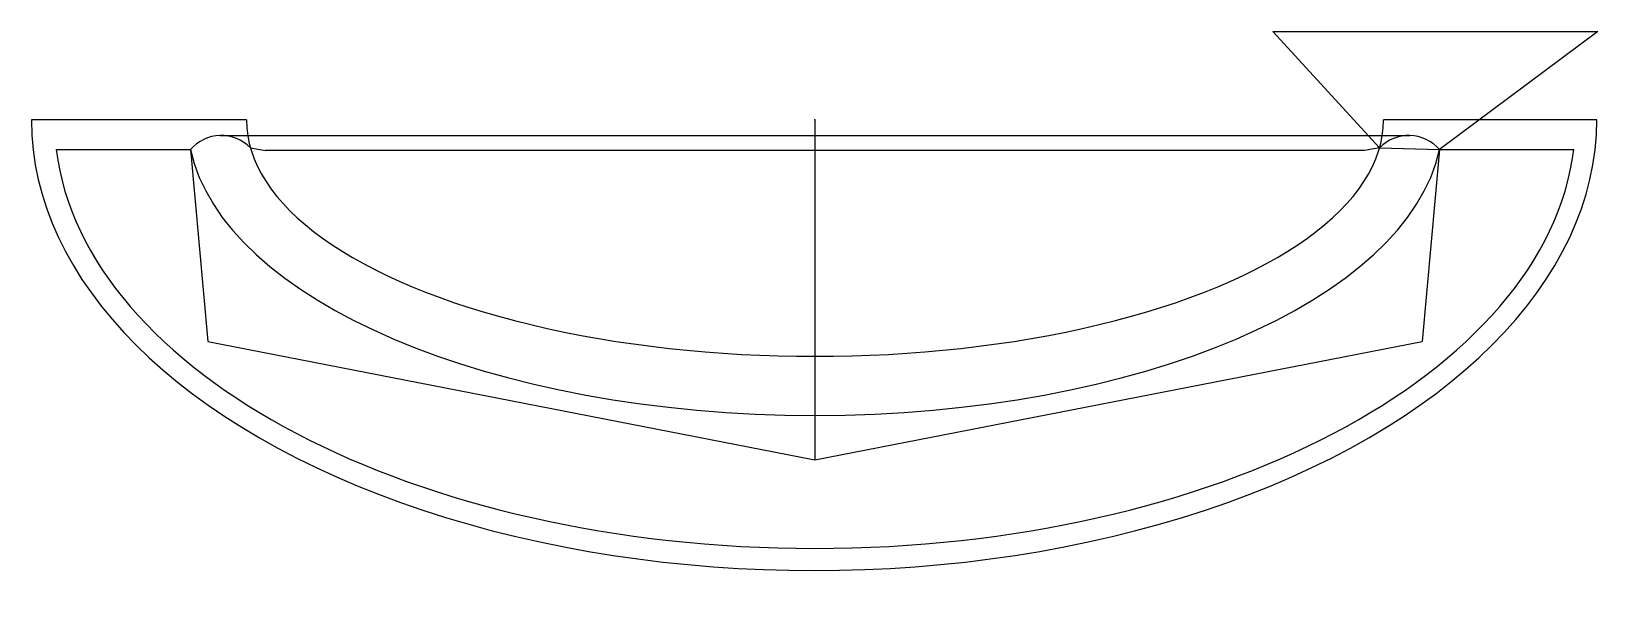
# Model space of a CAD drawing. Header units: millimetres. Extents: x -53 to 53, y -32 to 6.
import ezdxf

# ---------------------------------------------------------------- set-up
doc = ezdxf.new("R2010")
doc.units = ezdxf.units.MM
doc.layers.get('0').update_dxf_attribs({"linetype": 'CONTINUOUS'})

msp = doc.modelspace()

# ---------------------------------------------------------------- linework, layer by layer
for p, q in [((38.23, -1.89), (31, 6)), ((31, 6), (53, 6)), ((53, 6), (42.29, -2)), ((-38.5, 0), (-53.06, 0)), ((0, 0), (0, -23)), ((-40.28, -1.05), (40.28, -1.05)), ((51.5, 0), (38.5, 0)), ((52.94, 0), (51.5, 0)), ((-51.38, -2), (-42.29, -2)), ((-42.29, -2), (-41.11, -15)), ((-38.23, -1.89), (-37.21, -2.07)), ((37.21, -2.07), (-37.21, -2.07)), ((38.23, -1.89), (37.21, -2.07)), ((38.23, -1.89), (42.29, -2)), ((42.29, -2), (41.11, -15)), ((42.29, -2), (51.38, -2)), ((-41.11, -15), (0, -23)), ((0, -23), (41.11, -15))]:
    msp.add_line(p, q)
for centre, start, end in [((-40.21, -3.8), 44.0274, 139.1655), ((40.21, -3.8), 40.8345, 135.9726)]:
    msp.add_arc(centre, 2.75, start, end)
for centre, major_axis, ratio, start_param, end_param in [((0, 0), (-38.5, 0), 0.415584, 0, 3.141593), ((-0.06, 0), (-53, 0), 0.575472, 6.283185, 9.424893), ((0, 0), (-51.5, 0), 0.563107, 0.06902, 3.072572), ((0, 0), (-42.5, 0), 0.470588, 0.100167, 3.041425)]:
    msp.add_ellipse(centre, major_axis=major_axis, ratio=ratio, start_param=start_param, end_param=end_param)
msp.add_point((0, 0))

doc.saveas('drawing.dxf')
